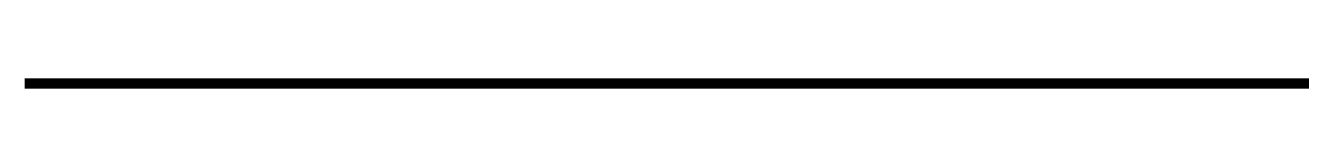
# Model space of a CAD drawing. Header units: metres. Extents: x 0 to 9999, y 0 to 10.
# Drawn here: x 0 to 1249, y 0 to 10 of the extents above; entities that cross this region are included whole.
import ezdxf

# ---------------------------------------------------------------- set-up
doc = ezdxf.new("R2010")
doc.units = ezdxf.units.M

msp = doc.modelspace()

# ---------------------------------------------------------------- linework, layer by layer
for p, q in [((0, 0), (0, 10)), ((1, 0), (1, 10)), ((2, 0), (2, 10)), ((3, 0), (3, 10)), ((4, 0), (4, 10)), ((5, 0), (5, 10)), ((6, 0), (6, 10)), ((7, 0), (7, 10)), ((8, 0), (8, 10)), ((9, 0), (9, 10)), ((10, 0), (10, 10)), ((11, 0), (11, 10)), ((12, 0), (12, 10)), ((13, 0), (13, 10)), ((14, 0), (14, 10)), ((15, 0), (15, 10)), ((16, 0), (16, 10)), ((17, 0), (17, 10)), ((18, 0), (18, 10)), ((19, 0), (19, 10)), ((20, 0), (20, 10)), ((21, 0), (21, 10)), ((22, 0), (22, 10)), ((23, 0), (23, 10)), ((24, 0), (24, 10)), ((25, 0), (25, 10)), ((26, 0), (26, 10)), ((27, 0), (27, 10)), ((28, 0), (28, 10)), ((29, 0), (29, 10)), ((30, 0), (30, 10)), ((31, 0), (31, 10)), ((32, 0), (32, 10)), ((33, 0), (33, 10)), ((34, 0), (34, 10)), ((35, 0), (35, 10)), ((36, 0), (36, 10)), ((37, 0), (37, 10)), ((38, 0), (38, 10)), ((39, 0), (39, 10)), ((40, 0), (40, 10)), ((41, 0), (41, 10)), ((42, 0), (42, 10)), ((43, 0), (43, 10)), ((44, 0), (44, 10)), ((45, 0), (45, 10)), ((46, 0), (46, 10)), ((47, 0), (47, 10)), ((48, 0), (48, 10)), ((49, 0), (49, 10)), ((50, 0), (50, 10)), ((51, 0), (51, 10)), ((52, 0), (52, 10)), ((53, 0), (53, 10)), ((54, 0), (54, 10)), ((55, 0), (55, 10)), ((56, 0), (56, 10)), ((57, 0), (57, 10)), ((58, 0), (58, 10)), ((59, 0), (59, 10)), ((60, 0), (60, 10)), ((61, 0), (61, 10)), ((62, 0), (62, 10)), ((63, 0), (63, 10)), ((64, 0), (64, 10)), ((65, 0), (65, 10)), ((66, 0), (66, 10)), ((67, 0), (67, 10)), ((68, 0), (68, 10)), ((69, 0), (69, 10)), ((70, 0), (70, 10)), ((71, 0), (71, 10)), ((72, 0), (72, 10)), ((73, 0), (73, 10)), ((74, 0), (74, 10)), ((75, 0), (75, 10)), ((76, 0), (76, 10)), ((77, 0), (77, 10)), ((78, 0), (78, 10)), ((79, 0), (79, 10)), ((80, 0), (80, 10)), ((81, 0), (81, 10)), ((82, 0), (82, 10)), ((83, 0), (83, 10)), ((84, 0), (84, 10)), ((85, 0), (85, 10)), ((86, 0), (86, 10)), ((87, 0), (87, 10)), ((88, 0), (88, 10)), ((89, 0), (89, 10)), ((90, 0), (90, 10)), ((91, 0), (91, 10)), ((92, 0), (92, 10)), ((93, 0), (93, 10)), ((94, 0), (94, 10)), ((95, 0), (95, 10)), ((96, 0), (96, 10)), ((97, 0), (97, 10)), ((98, 0), (98, 10)), ((99, 0), (99, 10)), ((100, 0), (100, 10)), ((101, 0), (101, 10)), ((102, 0), (102, 10)), ((103, 0), (103, 10)), ((104, 0), (104, 10)), ((105, 0), (105, 10)), ((106, 0), (106, 10)), ((107, 0), (107, 10)), ((108, 0), (108, 10)), ((109, 0), (109, 10)), ((110, 0), (110, 10)), ((111, 0), (111, 10)), ((112, 0), (112, 10)), ((113, 0), (113, 10)), ((114, 0), (114, 10)), ((115, 0), (115, 10)), ((116, 0), (116, 10)), ((117, 0), (117, 10)), ((118, 0), (118, 10)), ((119, 0), (119, 10)), ((120, 0), (120, 10)), ((121, 0), (121, 10)), ((122, 0), (122, 10)), ((123, 0), (123, 10)), ((124, 0), (124, 10)), ((125, 0), (125, 10)), ((126, 0), (126, 10)), ((127, 0), (127, 10)), ((128, 0), (128, 10)), ((129, 0), (129, 10)), ((130, 0), (130, 10)), ((131, 0), (131, 10)), ((132, 0), (132, 10)), ((133, 0), (133, 10)), ((134, 0), (134, 10)), ((135, 0), (135, 10)), ((136, 0), (136, 10)), ((137, 0), (137, 10)), ((138, 0), (138, 10)), ((139, 0), (139, 10)), ((140, 0), (140, 10)), ((141, 0), (141, 10)), ((142, 0), (142, 10)), ((143, 0), (143, 10)), ((144, 0), (144, 10)), ((145, 0), (145, 10)), ((146, 0), (146, 10)), ((147, 0), (147, 10)), ((148, 0), (148, 10)), ((149, 0), (149, 10)), ((150, 0), (150, 10)), ((151, 0), (151, 10)), ((152, 0), (152, 10)), ((153, 0), (153, 10)), ((154, 0), (154, 10)), ((155, 0), (155, 10)), ((156, 0), (156, 10)), ((157, 0), (157, 10)), ((158, 0), (158, 10)), ((159, 0), (159, 10)), ((160, 0), (160, 10)), ((161, 0), (161, 10)), ((162, 0), (162, 10)), ((163, 0), (163, 10)), ((164, 0), (164, 10)), ((165, 0), (165, 10)), ((166, 0), (166, 10)), ((167, 0), (167, 10)), ((168, 0), (168, 10)), ((169, 0), (169, 10)), ((170, 0), (170, 10)), ((171, 0), (171, 10)), ((172, 0), (172, 10)), ((173, 0), (173, 10)), ((174, 0), (174, 10)), ((175, 0), (175, 10)), ((176, 0), (176, 10)), ((177, 0), (177, 10)), ((178, 0), (178, 10)), ((179, 0), (179, 10)), ((180, 0), (180, 10)), ((181, 0), (181, 10)), ((182, 0), (182, 10)), ((183, 0), (183, 10)), ((184, 0), (184, 10)), ((185, 0), (185, 10)), ((186, 0), (186, 10)), ((187, 0), (187, 10)), ((188, 0), (188, 10)), ((189, 0), (189, 10)), ((190, 0), (190, 10)), ((191, 0), (191, 10)), ((192, 0), (192, 10)), ((193, 0), (193, 10)), ((194, 0), (194, 10)), ((195, 0), (195, 10)), ((196, 0), (196, 10)), ((197, 0), (197, 10)), ((198, 0), (198, 10)), ((199, 0), (199, 10)), ((200, 0), (200, 10)), ((201, 0), (201, 10)), ((202, 0), (202, 10)), ((203, 0), (203, 10)), ((204, 0), (204, 10)), ((205, 0), (205, 10)), ((206, 0), (206, 10)), ((207, 0), (207, 10)), ((208, 0), (208, 10)), ((209, 0), (209, 10)), ((210, 0), (210, 10)), ((211, 0), (211, 10)), ((212, 0), (212, 10)), ((213, 0), (213, 10)), ((214, 0), (214, 10)), ((215, 0), (215, 10)), ((216, 0), (216, 10)), ((217, 0), (217, 10)), ((218, 0), (218, 10)), ((219, 0), (219, 10)), ((220, 0), (220, 10)), ((221, 0), (221, 10)), ((222, 0), (222, 10)), ((223, 0), (223, 10)), ((224, 0), (224, 10)), ((225, 0), (225, 10)), ((226, 0), (226, 10)), ((227, 0), (227, 10)), ((228, 0), (228, 10)), ((229, 0), (229, 10)), ((230, 0), (230, 10)), ((231, 0), (231, 10)), ((232, 0), (232, 10)), ((233, 0), (233, 10)), ((234, 0), (234, 10)), ((235, 0), (235, 10)), ((236, 0), (236, 10)), ((237, 0), (237, 10)), ((238, 0), (238, 10)), ((239, 0), (239, 10)), ((240, 0), (240, 10)), ((241, 0), (241, 10)), ((242, 0), (242, 10)), ((243, 0), (243, 10)), ((244, 0), (244, 10)), ((245, 0), (245, 10)), ((246, 0), (246, 10)), ((247, 0), (247, 10)), ((248, 0), (248, 10)), ((249, 0), (249, 10)), ((250, 0), (250, 10)), ((251, 0), (251, 10)), ((252, 0), (252, 10)), ((253, 0), (253, 10)), ((254, 0), (254, 10)), ((255, 0), (255, 10)), ((256, 0), (256, 10)), ((257, 0), (257, 10)), ((258, 0), (258, 10)), ((259, 0), (259, 10)), ((260, 0), (260, 10)), ((261, 0), (261, 10)), ((262, 0), (262, 10)), ((263, 0), (263, 10)), ((264, 0), (264, 10)), ((265, 0), (265, 10)), ((266, 0), (266, 10)), ((267, 0), (267, 10)), ((268, 0), (268, 10)), ((269, 0), (269, 10)), ((270, 0), (270, 10)), ((271, 0), (271, 10)), ((272, 0), (272, 10)), ((273, 0), (273, 10)), ((274, 0), (274, 10)), ((275, 0), (275, 10)), ((276, 0), (276, 10)), ((277, 0), (277, 10)), ((278, 0), (278, 10)), ((279, 0), (279, 10)), ((280, 0), (280, 10)), ((281, 0), (281, 10)), ((282, 0), (282, 10)), ((283, 0), (283, 10)), ((284, 0), (284, 10)), ((285, 0), (285, 10)), ((286, 0), (286, 10)), ((287, 0), (287, 10)), ((288, 0), (288, 10)), ((289, 0), (289, 10)), ((290, 0), (290, 10)), ((291, 0), (291, 10)), ((292, 0), (292, 10)), ((293, 0), (293, 10)), ((294, 0), (294, 10)), ((295, 0), (295, 10)), ((296, 0), (296, 10)), ((297, 0), (297, 10)), ((298, 0), (298, 10)), ((299, 0), (299, 10)), ((300, 0), (300, 10)), ((301, 0), (301, 10)), ((302, 0), (302, 10)), ((303, 0), (303, 10)), ((304, 0), (304, 10)), ((305, 0), (305, 10)), ((306, 0), (306, 10)), ((307, 0), (307, 10)), ((308, 0), (308, 10)), ((309, 0), (309, 10)), ((310, 0), (310, 10)), ((311, 0), (311, 10)), ((312, 0), (312, 10)), ((313, 0), (313, 10)), ((314, 0), (314, 10)), ((315, 0), (315, 10)), ((316, 0), (316, 10)), ((317, 0), (317, 10)), ((318, 0), (318, 10)), ((319, 0), (319, 10)), ((320, 0), (320, 10)), ((321, 0), (321, 10)), ((322, 0), (322, 10)), ((323, 0), (323, 10)), ((324, 0), (324, 10)), ((325, 0), (325, 10)), ((326, 0), (326, 10)), ((327, 0), (327, 10)), ((328, 0), (328, 10)), ((329, 0), (329, 10)), ((330, 0), (330, 10)), ((331, 0), (331, 10)), ((332, 0), (332, 10)), ((333, 0), (333, 10)), ((334, 0), (334, 10)), ((335, 0), (335, 10)), ((336, 0), (336, 10)), ((337, 0), (337, 10)), ((338, 0), (338, 10)), ((339, 0), (339, 10)), ((340, 0), (340, 10)), ((341, 0), (341, 10)), ((342, 0), (342, 10)), ((343, 0), (343, 10)), ((344, 0), (344, 10)), ((345, 0), (345, 10)), ((346, 0), (346, 10)), ((347, 0), (347, 10)), ((348, 0), (348, 10)), ((349, 0), (349, 10)), ((350, 0), (350, 10)), ((351, 0), (351, 10)), ((352, 0), (352, 10)), ((353, 0), (353, 10)), ((354, 0), (354, 10)), ((355, 0), (355, 10)), ((356, 0), (356, 10)), ((357, 0), (357, 10)), ((358, 0), (358, 10)), ((359, 0), (359, 10)), ((360, 0), (360, 10)), ((361, 0), (361, 10)), ((362, 0), (362, 10)), ((363, 0), (363, 10)), ((364, 0), (364, 10)), ((365, 0), (365, 10)), ((366, 0), (366, 10)), ((367, 0), (367, 10)), ((368, 0), (368, 10)), ((369, 0), (369, 10)), ((370, 0), (370, 10)), ((371, 0), (371, 10)), ((372, 0), (372, 10)), ((373, 0), (373, 10)), ((374, 0), (374, 10)), ((375, 0), (375, 10)), ((376, 0), (376, 10)), ((377, 0), (377, 10)), ((378, 0), (378, 10)), ((379, 0), (379, 10)), ((380, 0), (380, 10)), ((381, 0), (381, 10)), ((382, 0), (382, 10)), ((383, 0), (383, 10)), ((384, 0), (384, 10)), ((385, 0), (385, 10)), ((386, 0), (386, 10)), ((387, 0), (387, 10)), ((388, 0), (388, 10)), ((389, 0), (389, 10)), ((390, 0), (390, 10)), ((391, 0), (391, 10)), ((392, 0), (392, 10)), ((393, 0), (393, 10)), ((394, 0), (394, 10)), ((395, 0), (395, 10)), ((396, 0), (396, 10)), ((397, 0), (397, 10)), ((398, 0), (398, 10)), ((399, 0), (399, 10)), ((400, 0), (400, 10)), ((401, 0), (401, 10)), ((402, 0), (402, 10)), ((403, 0), (403, 10)), ((404, 0), (404, 10)), ((405, 0), (405, 10)), ((406, 0), (406, 10)), ((407, 0), (407, 10)), ((408, 0), (408, 10)), ((409, 0), (409, 10)), ((410, 0), (410, 10)), ((411, 0), (411, 10)), ((412, 0), (412, 10)), ((413, 0), (413, 10)), ((414, 0), (414, 10)), ((415, 0), (415, 10)), ((416, 0), (416, 10)), ((417, 0), (417, 10)), ((418, 0), (418, 10)), ((419, 0), (419, 10)), ((420, 0), (420, 10)), ((421, 0), (421, 10)), ((422, 0), (422, 10)), ((423, 0), (423, 10)), ((424, 0), (424, 10)), ((425, 0), (425, 10)), ((426, 0), (426, 10)), ((427, 0), (427, 10)), ((428, 0), (428, 10)), ((429, 0), (429, 10)), ((430, 0), (430, 10)), ((431, 0), (431, 10)), ((432, 0), (432, 10)), ((433, 0), (433, 10)), ((434, 0), (434, 10)), ((435, 0), (435, 10)), ((436, 0), (436, 10)), ((437, 0), (437, 10)), ((438, 0), (438, 10)), ((439, 0), (439, 10)), ((440, 0), (440, 10)), ((441, 0), (441, 10)), ((442, 0), (442, 10)), ((443, 0), (443, 10)), ((444, 0), (444, 10)), ((445, 0), (445, 10)), ((446, 0), (446, 10)), ((447, 0), (447, 10)), ((448, 0), (448, 10)), ((449, 0), (449, 10)), ((450, 0), (450, 10)), ((451, 0), (451, 10)), ((452, 0), (452, 10)), ((453, 0), (453, 10)), ((454, 0), (454, 10)), ((455, 0), (455, 10)), ((456, 0), (456, 10)), ((457, 0), (457, 10)), ((458, 0), (458, 10)), ((459, 0), (459, 10)), ((460, 0), (460, 10)), ((461, 0), (461, 10)), ((462, 0), (462, 10)), ((463, 0), (463, 10)), ((464, 0), (464, 10)), ((465, 0), (465, 10)), ((466, 0), (466, 10)), ((467, 0), (467, 10)), ((468, 0), (468, 10)), ((469, 0), (469, 10)), ((470, 0), (470, 10)), ((471, 0), (471, 10)), ((472, 0), (472, 10)), ((473, 0), (473, 10)), ((474, 0), (474, 10)), ((475, 0), (475, 10)), ((476, 0), (476, 10)), ((477, 0), (477, 10)), ((478, 0), (478, 10)), ((479, 0), (479, 10)), ((480, 0), (480, 10)), ((481, 0), (481, 10)), ((482, 0), (482, 10)), ((483, 0), (483, 10)), ((484, 0), (484, 10)), ((485, 0), (485, 10)), ((486, 0), (486, 10)), ((487, 0), (487, 10)), ((488, 0), (488, 10)), ((489, 0), (489, 10)), ((490, 0), (490, 10)), ((491, 0), (491, 10)), ((492, 0), (492, 10)), ((493, 0), (493, 10)), ((494, 0), (494, 10)), ((495, 0), (495, 10)), ((496, 0), (496, 10)), ((497, 0), (497, 10)), ((498, 0), (498, 10)), ((499, 0), (499, 10)), ((500, 0), (500, 10)), ((501, 0), (501, 10)), ((502, 0), (502, 10)), ((503, 0), (503, 10)), ((504, 0), (504, 10)), ((505, 0), (505, 10)), ((506, 0), (506, 10)), ((507, 0), (507, 10)), ((508, 0), (508, 10)), ((509, 0), (509, 10)), ((510, 0), (510, 10)), ((511, 0), (511, 10)), ((512, 0), (512, 10)), ((513, 0), (513, 10)), ((514, 0), (514, 10)), ((515, 0), (515, 10)), ((516, 0), (516, 10)), ((517, 0), (517, 10)), ((518, 0), (518, 10)), ((519, 0), (519, 10)), ((520, 0), (520, 10)), ((521, 0), (521, 10)), ((522, 0), (522, 10)), ((523, 0), (523, 10)), ((524, 0), (524, 10)), ((525, 0), (525, 10)), ((526, 0), (526, 10)), ((527, 0), (527, 10)), ((528, 0), (528, 10)), ((529, 0), (529, 10)), ((530, 0), (530, 10)), ((531, 0), (531, 10)), ((532, 0), (532, 10)), ((533, 0), (533, 10)), ((534, 0), (534, 10)), ((535, 0), (535, 10)), ((536, 0), (536, 10)), ((537, 0), (537, 10)), ((538, 0), (538, 10)), ((539, 0), (539, 10)), ((540, 0), (540, 10)), ((541, 0), (541, 10)), ((542, 0), (542, 10)), ((543, 0), (543, 10)), ((544, 0), (544, 10)), ((545, 0), (545, 10)), ((546, 0), (546, 10)), ((547, 0), (547, 10)), ((548, 0), (548, 10)), ((549, 0), (549, 10)), ((550, 0), (550, 10)), ((551, 0), (551, 10)), ((552, 0), (552, 10)), ((553, 0), (553, 10)), ((554, 0), (554, 10)), ((555, 0), (555, 10)), ((556, 0), (556, 10)), ((557, 0), (557, 10)), ((558, 0), (558, 10)), ((559, 0), (559, 10)), ((560, 0), (560, 10)), ((561, 0), (561, 10)), ((562, 0), (562, 10)), ((563, 0), (563, 10)), ((564, 0), (564, 10)), ((565, 0), (565, 10)), ((566, 0), (566, 10)), ((567, 0), (567, 10)), ((568, 0), (568, 10)), ((569, 0), (569, 10)), ((570, 0), (570, 10)), ((571, 0), (571, 10)), ((572, 0), (572, 10)), ((573, 0), (573, 10)), ((574, 0), (574, 10)), ((575, 0), (575, 10)), ((576, 0), (576, 10)), ((577, 0), (577, 10)), ((578, 0), (578, 10)), ((579, 0), (579, 10)), ((580, 0), (580, 10)), ((581, 0), (581, 10)), ((582, 0), (582, 10)), ((583, 0), (583, 10)), ((584, 0), (584, 10)), ((585, 0), (585, 10)), ((586, 0), (586, 10)), ((587, 0), (587, 10)), ((588, 0), (588, 10)), ((589, 0), (589, 10)), ((590, 0), (590, 10)), ((591, 0), (591, 10)), ((592, 0), (592, 10)), ((593, 0), (593, 10)), ((594, 0), (594, 10)), ((595, 0), (595, 10)), ((596, 0), (596, 10)), ((597, 0), (597, 10)), ((598, 0), (598, 10)), ((599, 0), (599, 10)), ((600, 0), (600, 10)), ((601, 0), (601, 10)), ((602, 0), (602, 10)), ((603, 0), (603, 10)), ((604, 0), (604, 10)), ((605, 0), (605, 10)), ((606, 0), (606, 10)), ((607, 0), (607, 10)), ((608, 0), (608, 10)), ((609, 0), (609, 10)), ((610, 0), (610, 10)), ((611, 0), (611, 10)), ((612, 0), (612, 10)), ((613, 0), (613, 10)), ((614, 0), (614, 10)), ((615, 0), (615, 10)), ((616, 0), (616, 10)), ((617, 0), (617, 10)), ((618, 0), (618, 10)), ((619, 0), (619, 10)), ((620, 0), (620, 10)), ((621, 0), (621, 10)), ((622, 0), (622, 10)), ((623, 0), (623, 10)), ((624, 0), (624, 10)), ((625, 0), (625, 10)), ((626, 0), (626, 10)), ((627, 0), (627, 10)), ((628, 0), (628, 10)), ((629, 0), (629, 10)), ((630, 0), (630, 10)), ((631, 0), (631, 10)), ((632, 0), (632, 10)), ((633, 0), (633, 10)), ((634, 0), (634, 10)), ((635, 0), (635, 10)), ((636, 0), (636, 10)), ((637, 0), (637, 10)), ((638, 0), (638, 10)), ((639, 0), (639, 10)), ((640, 0), (640, 10)), ((641, 0), (641, 10)), ((642, 0), (642, 10)), ((643, 0), (643, 10)), ((644, 0), (644, 10)), ((645, 0), (645, 10)), ((646, 0), (646, 10)), ((647, 0), (647, 10)), ((648, 0), (648, 10)), ((649, 0), (649, 10)), ((650, 0), (650, 10)), ((651, 0), (651, 10)), ((652, 0), (652, 10)), ((653, 0), (653, 10)), ((654, 0), (654, 10)), ((655, 0), (655, 10)), ((656, 0), (656, 10)), ((657, 0), (657, 10)), ((658, 0), (658, 10)), ((659, 0), (659, 10)), ((660, 0), (660, 10)), ((661, 0), (661, 10)), ((662, 0), (662, 10)), ((663, 0), (663, 10)), ((664, 0), (664, 10)), ((665, 0), (665, 10)), ((666, 0), (666, 10)), ((667, 0), (667, 10)), ((668, 0), (668, 10)), ((669, 0), (669, 10)), ((670, 0), (670, 10)), ((671, 0), (671, 10)), ((672, 0), (672, 10)), ((673, 0), (673, 10)), ((674, 0), (674, 10)), ((675, 0), (675, 10)), ((676, 0), (676, 10)), ((677, 0), (677, 10)), ((678, 0), (678, 10)), ((679, 0), (679, 10)), ((680, 0), (680, 10)), ((681, 0), (681, 10)), ((682, 0), (682, 10)), ((683, 0), (683, 10)), ((684, 0), (684, 10)), ((685, 0), (685, 10)), ((686, 0), (686, 10)), ((687, 0), (687, 10)), ((688, 0), (688, 10)), ((689, 0), (689, 10)), ((690, 0), (690, 10)), ((691, 0), (691, 10)), ((692, 0), (692, 10)), ((693, 0), (693, 10)), ((694, 0), (694, 10)), ((695, 0), (695, 10)), ((696, 0), (696, 10)), ((697, 0), (697, 10)), ((698, 0), (698, 10)), ((699, 0), (699, 10)), ((700, 0), (700, 10)), ((701, 0), (701, 10)), ((702, 0), (702, 10)), ((703, 0), (703, 10)), ((704, 0), (704, 10)), ((705, 0), (705, 10)), ((706, 0), (706, 10)), ((707, 0), (707, 10)), ((708, 0), (708, 10)), ((709, 0), (709, 10)), ((710, 0), (710, 10)), ((711, 0), (711, 10)), ((712, 0), (712, 10)), ((713, 0), (713, 10)), ((714, 0), (714, 10)), ((715, 0), (715, 10)), ((716, 0), (716, 10)), ((717, 0), (717, 10)), ((718, 0), (718, 10)), ((719, 0), (719, 10)), ((720, 0), (720, 10)), ((721, 0), (721, 10)), ((722, 0), (722, 10)), ((723, 0), (723, 10)), ((724, 0), (724, 10)), ((725, 0), (725, 10)), ((726, 0), (726, 10)), ((727, 0), (727, 10)), ((728, 0), (728, 10)), ((729, 0), (729, 10)), ((730, 0), (730, 10)), ((731, 0), (731, 10)), ((732, 0), (732, 10)), ((733, 0), (733, 10)), ((734, 0), (734, 10)), ((735, 0), (735, 10)), ((736, 0), (736, 10)), ((737, 0), (737, 10)), ((738, 0), (738, 10)), ((739, 0), (739, 10)), ((740, 0), (740, 10)), ((741, 0), (741, 10)), ((742, 0), (742, 10)), ((743, 0), (743, 10)), ((744, 0), (744, 10)), ((745, 0), (745, 10)), ((746, 0), (746, 10)), ((747, 0), (747, 10)), ((748, 0), (748, 10)), ((749, 0), (749, 10)), ((750, 0), (750, 10)), ((751, 0), (751, 10)), ((752, 0), (752, 10)), ((753, 0), (753, 10)), ((754, 0), (754, 10)), ((755, 0), (755, 10)), ((756, 0), (756, 10)), ((757, 0), (757, 10)), ((758, 0), (758, 10)), ((759, 0), (759, 10)), ((760, 0), (760, 10)), ((761, 0), (761, 10)), ((762, 0), (762, 10)), ((763, 0), (763, 10)), ((764, 0), (764, 10)), ((765, 0), (765, 10)), ((766, 0), (766, 10)), ((767, 0), (767, 10)), ((768, 0), (768, 10)), ((769, 0), (769, 10)), ((770, 0), (770, 10)), ((771, 0), (771, 10)), ((772, 0), (772, 10)), ((773, 0), (773, 10)), ((774, 0), (774, 10)), ((775, 0), (775, 10)), ((776, 0), (776, 10)), ((777, 0), (777, 10)), ((778, 0), (778, 10)), ((779, 0), (779, 10)), ((780, 0), (780, 10)), ((781, 0), (781, 10)), ((782, 0), (782, 10)), ((783, 0), (783, 10)), ((784, 0), (784, 10)), ((785, 0), (785, 10)), ((786, 0), (786, 10)), ((787, 0), (787, 10)), ((788, 0), (788, 10)), ((789, 0), (789, 10)), ((790, 0), (790, 10)), ((791, 0), (791, 10)), ((792, 0), (792, 10)), ((793, 0), (793, 10)), ((794, 0), (794, 10)), ((795, 0), (795, 10)), ((796, 0), (796, 10)), ((797, 0), (797, 10)), ((798, 0), (798, 10)), ((799, 0), (799, 10)), ((800, 0), (800, 10)), ((801, 0), (801, 10)), ((802, 0), (802, 10)), ((803, 0), (803, 10)), ((804, 0), (804, 10)), ((805, 0), (805, 10)), ((806, 0), (806, 10)), ((807, 0), (807, 10)), ((808, 0), (808, 10)), ((809, 0), (809, 10)), ((810, 0), (810, 10)), ((811, 0), (811, 10)), ((812, 0), (812, 10)), ((813, 0), (813, 10)), ((814, 0), (814, 10)), ((815, 0), (815, 10)), ((816, 0), (816, 10)), ((817, 0), (817, 10)), ((818, 0), (818, 10)), ((819, 0), (819, 10)), ((820, 0), (820, 10)), ((821, 0), (821, 10)), ((822, 0), (822, 10)), ((823, 0), (823, 10)), ((824, 0), (824, 10)), ((825, 0), (825, 10)), ((826, 0), (826, 10)), ((827, 0), (827, 10)), ((828, 0), (828, 10)), ((829, 0), (829, 10)), ((830, 0), (830, 10)), ((831, 0), (831, 10)), ((832, 0), (832, 10)), ((833, 0), (833, 10)), ((834, 0), (834, 10)), ((835, 0), (835, 10)), ((836, 0), (836, 10)), ((837, 0), (837, 10)), ((838, 0), (838, 10)), ((839, 0), (839, 10)), ((840, 0), (840, 10)), ((841, 0), (841, 10)), ((842, 0), (842, 10)), ((843, 0), (843, 10)), ((844, 0), (844, 10)), ((845, 0), (845, 10)), ((846, 0), (846, 10)), ((847, 0), (847, 10)), ((848, 0), (848, 10)), ((849, 0), (849, 10)), ((850, 0), (850, 10)), ((851, 0), (851, 10)), ((852, 0), (852, 10)), ((853, 0), (853, 10)), ((854, 0), (854, 10)), ((855, 0), (855, 10)), ((856, 0), (856, 10)), ((857, 0), (857, 10)), ((858, 0), (858, 10)), ((859, 0), (859, 10)), ((860, 0), (860, 10)), ((861, 0), (861, 10)), ((862, 0), (862, 10)), ((863, 0), (863, 10)), ((864, 0), (864, 10)), ((865, 0), (865, 10)), ((866, 0), (866, 10)), ((867, 0), (867, 10)), ((868, 0), (868, 10)), ((869, 0), (869, 10)), ((870, 0), (870, 10)), ((871, 0), (871, 10)), ((872, 0), (872, 10)), ((873, 0), (873, 10)), ((874, 0), (874, 10)), ((875, 0), (875, 10)), ((876, 0), (876, 10)), ((877, 0), (877, 10)), ((878, 0), (878, 10)), ((879, 0), (879, 10)), ((880, 0), (880, 10)), ((881, 0), (881, 10)), ((882, 0), (882, 10)), ((883, 0), (883, 10)), ((884, 0), (884, 10)), ((885, 0), (885, 10)), ((886, 0), (886, 10)), ((887, 0), (887, 10)), ((888, 0), (888, 10)), ((889, 0), (889, 10)), ((890, 0), (890, 10)), ((891, 0), (891, 10)), ((892, 0), (892, 10)), ((893, 0), (893, 10)), ((894, 0), (894, 10)), ((895, 0), (895, 10)), ((896, 0), (896, 10)), ((897, 0), (897, 10)), ((898, 0), (898, 10)), ((899, 0), (899, 10)), ((900, 0), (900, 10)), ((901, 0), (901, 10)), ((902, 0), (902, 10)), ((903, 0), (903, 10)), ((904, 0), (904, 10)), ((905, 0), (905, 10)), ((906, 0), (906, 10)), ((907, 0), (907, 10)), ((908, 0), (908, 10)), ((909, 0), (909, 10)), ((910, 0), (910, 10)), ((911, 0), (911, 10)), ((912, 0), (912, 10)), ((913, 0), (913, 10)), ((914, 0), (914, 10)), ((915, 0), (915, 10)), ((916, 0), (916, 10)), ((917, 0), (917, 10)), ((918, 0), (918, 10)), ((919, 0), (919, 10)), ((920, 0), (920, 10)), ((921, 0), (921, 10)), ((922, 0), (922, 10)), ((923, 0), (923, 10)), ((924, 0), (924, 10)), ((925, 0), (925, 10)), ((926, 0), (926, 10)), ((927, 0), (927, 10)), ((928, 0), (928, 10)), ((929, 0), (929, 10)), ((930, 0), (930, 10)), ((931, 0), (931, 10)), ((932, 0), (932, 10)), ((933, 0), (933, 10)), ((934, 0), (934, 10)), ((935, 0), (935, 10)), ((936, 0), (936, 10)), ((937, 0), (937, 10)), ((938, 0), (938, 10)), ((939, 0), (939, 10)), ((940, 0), (940, 10)), ((941, 0), (941, 10)), ((942, 0), (942, 10)), ((943, 0), (943, 10)), ((944, 0), (944, 10)), ((945, 0), (945, 10)), ((946, 0), (946, 10)), ((947, 0), (947, 10)), ((948, 0), (948, 10)), ((949, 0), (949, 10)), ((950, 0), (950, 10)), ((951, 0), (951, 10)), ((952, 0), (952, 10)), ((953, 0), (953, 10)), ((954, 0), (954, 10)), ((955, 0), (955, 10)), ((956, 0), (956, 10)), ((957, 0), (957, 10)), ((958, 0), (958, 10)), ((959, 0), (959, 10)), ((960, 0), (960, 10)), ((961, 0), (961, 10)), ((962, 0), (962, 10)), ((963, 0), (963, 10)), ((964, 0), (964, 10)), ((965, 0), (965, 10)), ((966, 0), (966, 10)), ((967, 0), (967, 10)), ((968, 0), (968, 10)), ((969, 0), (969, 10)), ((970, 0), (970, 10)), ((971, 0), (971, 10)), ((972, 0), (972, 10)), ((973, 0), (973, 10)), ((974, 0), (974, 10)), ((975, 0), (975, 10)), ((976, 0), (976, 10)), ((977, 0), (977, 10)), ((978, 0), (978, 10)), ((979, 0), (979, 10)), ((980, 0), (980, 10)), ((981, 0), (981, 10)), ((982, 0), (982, 10)), ((983, 0), (983, 10)), ((984, 0), (984, 10)), ((985, 0), (985, 10)), ((986, 0), (986, 10)), ((987, 0), (987, 10)), ((988, 0), (988, 10)), ((989, 0), (989, 10)), ((990, 0), (990, 10)), ((991, 0), (991, 10)), ((992, 0), (992, 10)), ((993, 0), (993, 10)), ((994, 0), (994, 10)), ((995, 0), (995, 10)), ((996, 0), (996, 10)), ((997, 0), (997, 10)), ((998, 0), (998, 10)), ((999, 0), (999, 10)), ((1000, 0), (1000, 10)), ((1001, 0), (1001, 10)), ((1002, 0), (1002, 10)), ((1003, 0), (1003, 10)), ((1004, 0), (1004, 10)), ((1005, 0), (1005, 10)), ((1006, 0), (1006, 10)), ((1007, 0), (1007, 10)), ((1008, 0), (1008, 10)), ((1009, 0), (1009, 10)), ((1010, 0), (1010, 10)), ((1011, 0), (1011, 10)), ((1012, 0), (1012, 10)), ((1013, 0), (1013, 10)), ((1014, 0), (1014, 10)), ((1015, 0), (1015, 10)), ((1016, 0), (1016, 10)), ((1017, 0), (1017, 10)), ((1018, 0), (1018, 10)), ((1019, 0), (1019, 10)), ((1020, 0), (1020, 10)), ((1021, 0), (1021, 10)), ((1022, 0), (1022, 10)), ((1023, 0), (1023, 10)), ((1024, 0), (1024, 10)), ((1025, 0), (1025, 10)), ((1026, 0), (1026, 10)), ((1027, 0), (1027, 10)), ((1028, 0), (1028, 10)), ((1029, 0), (1029, 10)), ((1030, 0), (1030, 10)), ((1031, 0), (1031, 10)), ((1032, 0), (1032, 10)), ((1033, 0), (1033, 10)), ((1034, 0), (1034, 10)), ((1035, 0), (1035, 10)), ((1036, 0), (1036, 10)), ((1037, 0), (1037, 10)), ((1038, 0), (1038, 10)), ((1039, 0), (1039, 10)), ((1040, 0), (1040, 10)), ((1041, 0), (1041, 10)), ((1042, 0), (1042, 10)), ((1043, 0), (1043, 10)), ((1044, 0), (1044, 10)), ((1045, 0), (1045, 10)), ((1046, 0), (1046, 10)), ((1047, 0), (1047, 10)), ((1048, 0), (1048, 10)), ((1049, 0), (1049, 10)), ((1050, 0), (1050, 10)), ((1051, 0), (1051, 10)), ((1052, 0), (1052, 10)), ((1053, 0), (1053, 10)), ((1054, 0), (1054, 10)), ((1055, 0), (1055, 10)), ((1056, 0), (1056, 10)), ((1057, 0), (1057, 10)), ((1058, 0), (1058, 10)), ((1059, 0), (1059, 10)), ((1060, 0), (1060, 10)), ((1061, 0), (1061, 10)), ((1062, 0), (1062, 10)), ((1063, 0), (1063, 10)), ((1064, 0), (1064, 10)), ((1065, 0), (1065, 10)), ((1066, 0), (1066, 10)), ((1067, 0), (1067, 10)), ((1068, 0), (1068, 10)), ((1069, 0), (1069, 10)), ((1070, 0), (1070, 10)), ((1071, 0), (1071, 10)), ((1072, 0), (1072, 10)), ((1073, 0), (1073, 10)), ((1074, 0), (1074, 10)), ((1075, 0), (1075, 10)), ((1076, 0), (1076, 10)), ((1077, 0), (1077, 10)), ((1078, 0), (1078, 10)), ((1079, 0), (1079, 10)), ((1080, 0), (1080, 10)), ((1081, 0), (1081, 10)), ((1082, 0), (1082, 10)), ((1083, 0), (1083, 10)), ((1084, 0), (1084, 10)), ((1085, 0), (1085, 10)), ((1086, 0), (1086, 10)), ((1087, 0), (1087, 10)), ((1088, 0), (1088, 10)), ((1089, 0), (1089, 10)), ((1090, 0), (1090, 10)), ((1091, 0), (1091, 10)), ((1092, 0), (1092, 10)), ((1093, 0), (1093, 10)), ((1094, 0), (1094, 10)), ((1095, 0), (1095, 10)), ((1096, 0), (1096, 10)), ((1097, 0), (1097, 10)), ((1098, 0), (1098, 10)), ((1099, 0), (1099, 10)), ((1100, 0), (1100, 10)), ((1101, 0), (1101, 10)), ((1102, 0), (1102, 10)), ((1103, 0), (1103, 10)), ((1104, 0), (1104, 10)), ((1105, 0), (1105, 10)), ((1106, 0), (1106, 10)), ((1107, 0), (1107, 10)), ((1108, 0), (1108, 10)), ((1109, 0), (1109, 10)), ((1110, 0), (1110, 10)), ((1111, 0), (1111, 10)), ((1112, 0), (1112, 10)), ((1113, 0), (1113, 10)), ((1114, 0), (1114, 10)), ((1115, 0), (1115, 10)), ((1116, 0), (1116, 10)), ((1117, 0), (1117, 10)), ((1118, 0), (1118, 10)), ((1119, 0), (1119, 10)), ((1120, 0), (1120, 10)), ((1121, 0), (1121, 10)), ((1122, 0), (1122, 10)), ((1123, 0), (1123, 10)), ((1124, 0), (1124, 10)), ((1125, 0), (1125, 10)), ((1126, 0), (1126, 10)), ((1127, 0), (1127, 10)), ((1128, 0), (1128, 10)), ((1129, 0), (1129, 10)), ((1130, 0), (1130, 10)), ((1131, 0), (1131, 10)), ((1132, 0), (1132, 10)), ((1133, 0), (1133, 10)), ((1134, 0), (1134, 10)), ((1135, 0), (1135, 10)), ((1136, 0), (1136, 10)), ((1137, 0), (1137, 10)), ((1138, 0), (1138, 10)), ((1139, 0), (1139, 10)), ((1140, 0), (1140, 10)), ((1141, 0), (1141, 10)), ((1142, 0), (1142, 10)), ((1143, 0), (1143, 10)), ((1144, 0), (1144, 10)), ((1145, 0), (1145, 10)), ((1146, 0), (1146, 10)), ((1147, 0), (1147, 10)), ((1148, 0), (1148, 10)), ((1149, 0), (1149, 10)), ((1150, 0), (1150, 10)), ((1151, 0), (1151, 10)), ((1152, 0), (1152, 10)), ((1153, 0), (1153, 10)), ((1154, 0), (1154, 10)), ((1155, 0), (1155, 10)), ((1156, 0), (1156, 10)), ((1157, 0), (1157, 10)), ((1158, 0), (1158, 10)), ((1159, 0), (1159, 10)), ((1160, 0), (1160, 10)), ((1161, 0), (1161, 10)), ((1162, 0), (1162, 10)), ((1163, 0), (1163, 10)), ((1164, 0), (1164, 10)), ((1165, 0), (1165, 10)), ((1166, 0), (1166, 10)), ((1167, 0), (1167, 10)), ((1168, 0), (1168, 10)), ((1169, 0), (1169, 10)), ((1170, 0), (1170, 10)), ((1171, 0), (1171, 10)), ((1172, 0), (1172, 10)), ((1173, 0), (1173, 10)), ((1174, 0), (1174, 10)), ((1175, 0), (1175, 10)), ((1176, 0), (1176, 10)), ((1177, 0), (1177, 10)), ((1178, 0), (1178, 10)), ((1179, 0), (1179, 10)), ((1180, 0), (1180, 10)), ((1181, 0), (1181, 10)), ((1182, 0), (1182, 10)), ((1183, 0), (1183, 10)), ((1184, 0), (1184, 10)), ((1185, 0), (1185, 10)), ((1186, 0), (1186, 10)), ((1187, 0), (1187, 10)), ((1188, 0), (1188, 10)), ((1189, 0), (1189, 10)), ((1190, 0), (1190, 10)), ((1191, 0), (1191, 10)), ((1192, 0), (1192, 10)), ((1193, 0), (1193, 10)), ((1194, 0), (1194, 10)), ((1195, 0), (1195, 10)), ((1196, 0), (1196, 10)), ((1197, 0), (1197, 10)), ((1198, 0), (1198, 10)), ((1199, 0), (1199, 10)), ((1200, 0), (1200, 10)), ((1201, 0), (1201, 10)), ((1202, 0), (1202, 10)), ((1203, 0), (1203, 10)), ((1204, 0), (1204, 10)), ((1205, 0), (1205, 10)), ((1206, 0), (1206, 10)), ((1207, 0), (1207, 10)), ((1208, 0), (1208, 10)), ((1209, 0), (1209, 10)), ((1210, 0), (1210, 10)), ((1211, 0), (1211, 10)), ((1212, 0), (1212, 10)), ((1213, 0), (1213, 10)), ((1214, 0), (1214, 10)), ((1215, 0), (1215, 10)), ((1216, 0), (1216, 10)), ((1217, 0), (1217, 10)), ((1218, 0), (1218, 10)), ((1219, 0), (1219, 10)), ((1220, 0), (1220, 10)), ((1221, 0), (1221, 10)), ((1222, 0), (1222, 10)), ((1223, 0), (1223, 10)), ((1224, 0), (1224, 10)), ((1225, 0), (1225, 10)), ((1226, 0), (1226, 10)), ((1227, 0), (1227, 10)), ((1228, 0), (1228, 10)), ((1229, 0), (1229, 10)), ((1230, 0), (1230, 10)), ((1231, 0), (1231, 10)), ((1232, 0), (1232, 10)), ((1233, 0), (1233, 10)), ((1234, 0), (1234, 10)), ((1235, 0), (1235, 10)), ((1236, 0), (1236, 10)), ((1237, 0), (1237, 10)), ((1238, 0), (1238, 10)), ((1239, 0), (1239, 10)), ((1240, 0), (1240, 10)), ((1241, 0), (1241, 10)), ((1242, 0), (1242, 10)), ((1243, 0), (1243, 10)), ((1244, 0), (1244, 10)), ((1245, 0), (1245, 10)), ((1246, 0), (1246, 10)), ((1247, 0), (1247, 10)), ((1248, 0), (1248, 10)), ((1249, 0), (1249, 10))]:
    msp.add_line(p, q)

doc.saveas('drawing.dxf')
